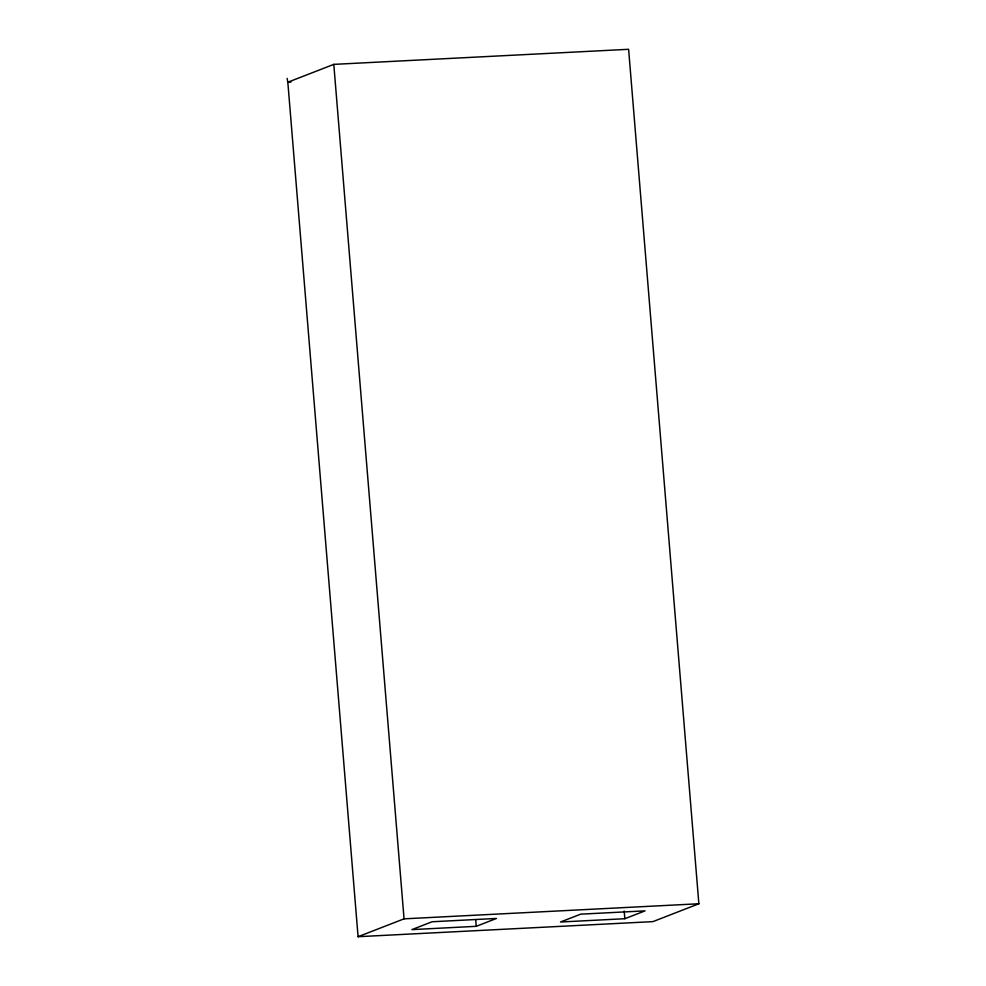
<?xml version="1.0" encoding="UTF-8"?>
<svg xmlns="http://www.w3.org/2000/svg" width="986" height="986" viewBox="0 0 986 986"><rect width="100%" height="100%" fill="white"/><g stroke="black" fill="none" stroke-linecap="round" stroke-linejoin="round"><path stroke-width="1.48" d="M333.798 64.373L287.826 82.232L358.078 936.7L652.905 921.627L698.864 903.768L628.612 49.3L333.798 64.373L404.05 918.841L358.078 936.7M476.25 926.322L496.476 918.459L432.127 921.75L411.901 929.613L476.25 926.322L475.745 920.184M624.828 918.718L645.054 910.867L580.705 914.158L560.479 922.009L624.828 918.718L624.2 911.052M290.907 82.072L287.826 82.232L287.136 78.399M404.05 918.841L698.864 903.768"/></g></svg>
